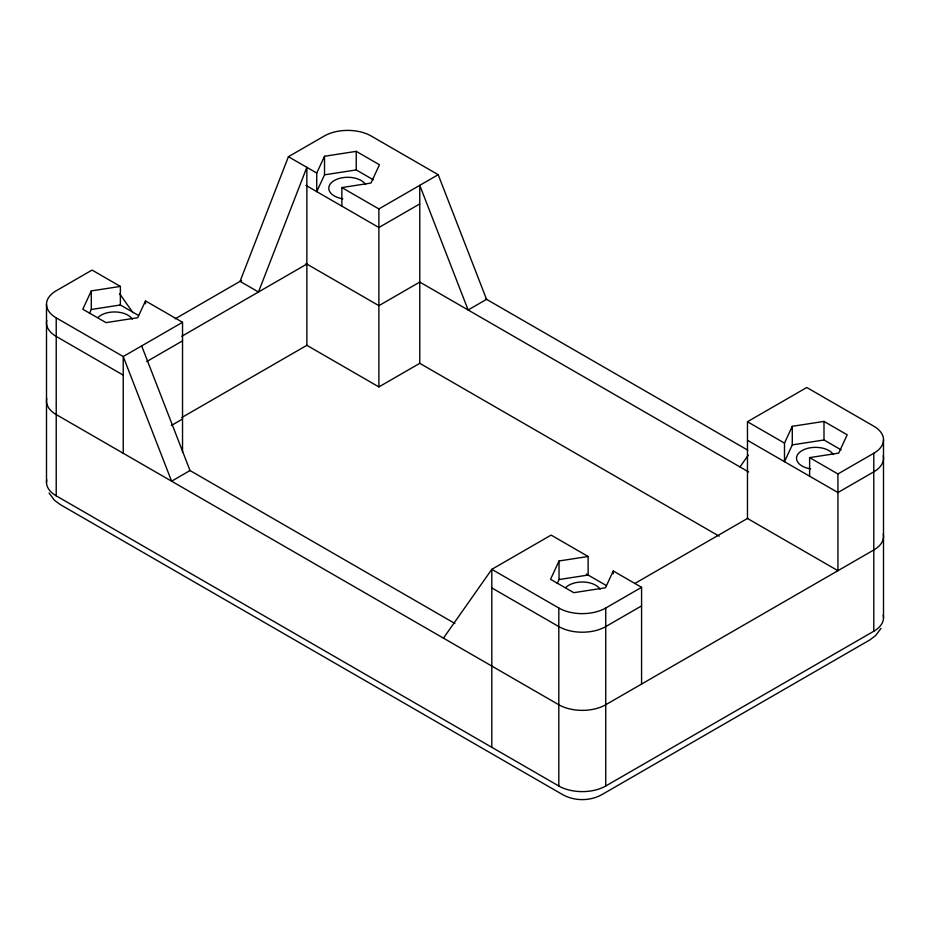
<?xml version="1.0" encoding="UTF-8"?>
<svg xmlns="http://www.w3.org/2000/svg" width="930" height="930" viewBox="0 0 930 930"><rect width="100%" height="100%" fill="white"/><g stroke="black" fill="none" stroke-linecap="round" stroke-linejoin="round"><path stroke-width="1.4" d="M719.157 536.168L419.767 363.316L419.767 185.337L468.127 309.992L486.553 299.344L438.193 174.701L371.186 136.013A33.166 19.146 0 0 0 324.268 136.013L288.416 156.705L240.056 281.36L258.482 291.997L306.853 167.342L306.853 345.321L181.78 417.535M89.466 313.41L91.291 309.481L120.377 304.982L120.377 286.417L91.291 290.916L82.793 309.225L106.008 322.629L137.721 317.723L145.51 300.925L182.536 322.303L182.536 452.399M324.524 156.263L324.524 174.828L316.735 191.627L316.735 173.05L324.524 156.263L356.237 151.357L379.452 164.761L370.954 183.059L341.868 187.569L341.868 206.135M557.221 583.47L559.046 579.541L588.132 575.042L588.132 556.477L559.046 560.976L550.548 579.285L573.764 592.677L605.477 587.772L613.265 570.985L641.584 587.33L641.572 684.062M792.279 426.312L792.279 444.889L784.49 461.687L784.49 443.11L792.279 426.312L823.992 421.406L847.207 434.81L838.709 453.119L809.623 457.618L809.623 476.195M880.977 628.366L875.653 635.562L869.736 639.991L601.931 794.604C589.98 801.276 574.577 801.276 562.615 794.604L60.264 504.583L54.347 500.154L49.023 492.947M443.447 638.143L491.807 569.334L551.118 535.099L588.132 556.477M739.978 466.941L748.313 455.072M175.212 318.792L241.602 280.465M182.536 322.303L123.225 356.539L56.219 317.851A33.166 19.146 0 0 1 56.219 290.765L92.07 270.072L120.377 286.417M341.868 187.569L378.882 208.936L438.193 174.701M181.78 336.276L306.853 264.074M146.708 361.561L182.536 340.868M419.663 203.972L378.882 227.513L306.017 185.43M171.387 425.463L182.536 419.035M306.853 345.321L378.894 386.915L419.767 363.316M809.623 457.618L837.93 473.963L837.942 570.695L747.464 518.463L747.464 421.732L806.775 387.496L873.782 426.184A33.166 19.146 0 0 1 873.782 453.27L873.782 631.249L605.732 786.001A33.166 19.146 0 0 1 558.814 786.001L56.219 495.829A33.166 19.146 0 0 1 46.779 479.787M634.853 583.47L747.79 518.266M491.807 747.313L491.807 569.334L558.814 608.022A33.166 19.146 0 0 0 605.732 608.022L641.584 587.33M837.93 473.963L873.782 453.27M641.584 605.895L605.732 626.599A33.166 19.146 0 0 1 558.814 626.599L491.807 587.911M837.93 492.54L873.782 471.836A33.166 19.146 0 0 0 883.221 455.793M324.524 174.828L356.237 169.923L373.337 179.804M792.279 444.889L823.992 439.983L841.092 449.853M288.416 156.705L316.735 173.05M747.464 421.732L784.49 443.11M747.464 440.309L837.942 492.54M485.414 298.681L747.767 450.155M748.662 471.952L419.767 282.069L378.894 305.668L306.017 263.585M119.703 304.598L138.558 315.491M586.284 573.984L606.395 585.586M123.225 375.116L56.219 336.428A33.166 19.146 0 0 1 46.779 320.385M189.464 470.231L454.886 623.472M119.668 293.764L133.013 312.736M141.662 345.902L190.022 470.545L171.597 481.194L123.225 356.539L123.225 453.27M883.5 439.727L883.5 617.706M823.992 421.406L823.992 439.983M613.265 570.985L613.265 573.845M605.732 608.022L605.732 786.001M559.046 560.976L559.046 579.541M558.814 608.022L558.814 786.001M378.882 208.936L378.894 386.915M356.237 151.357L356.237 169.923M145.51 300.925L145.51 303.785M91.291 290.916L91.291 309.481M56.219 317.851L56.219 495.829M46.5 304.308L46.5 482.286M98.092 317.421A18.949 10.939 0 0 1 116.157 311.992A18.949 10.939 0 0 1 132.316 319.153M46.779 398.54A33.166 19.146 0 0 0 56.219 414.582L558.814 704.754A33.166 19.146 0 0 0 605.732 704.754L873.782 549.99A33.166 19.146 0 0 0 883.221 533.948M342.833 198.799A18.949 10.939 0 0 1 333.765 180.839A18.949 10.939 0 0 1 365.548 184.489M810.588 468.86A18.949 10.939 0 0 1 801.521 450.899A18.949 10.939 0 0 1 833.303 454.549M565.847 587.469A18.949 10.939 0 0 1 583.912 582.041A18.949 10.939 0 0 1 600.071 589.202M883.221 615.207A33.166 19.146 0 0 1 873.782 631.249"/></g></svg>
